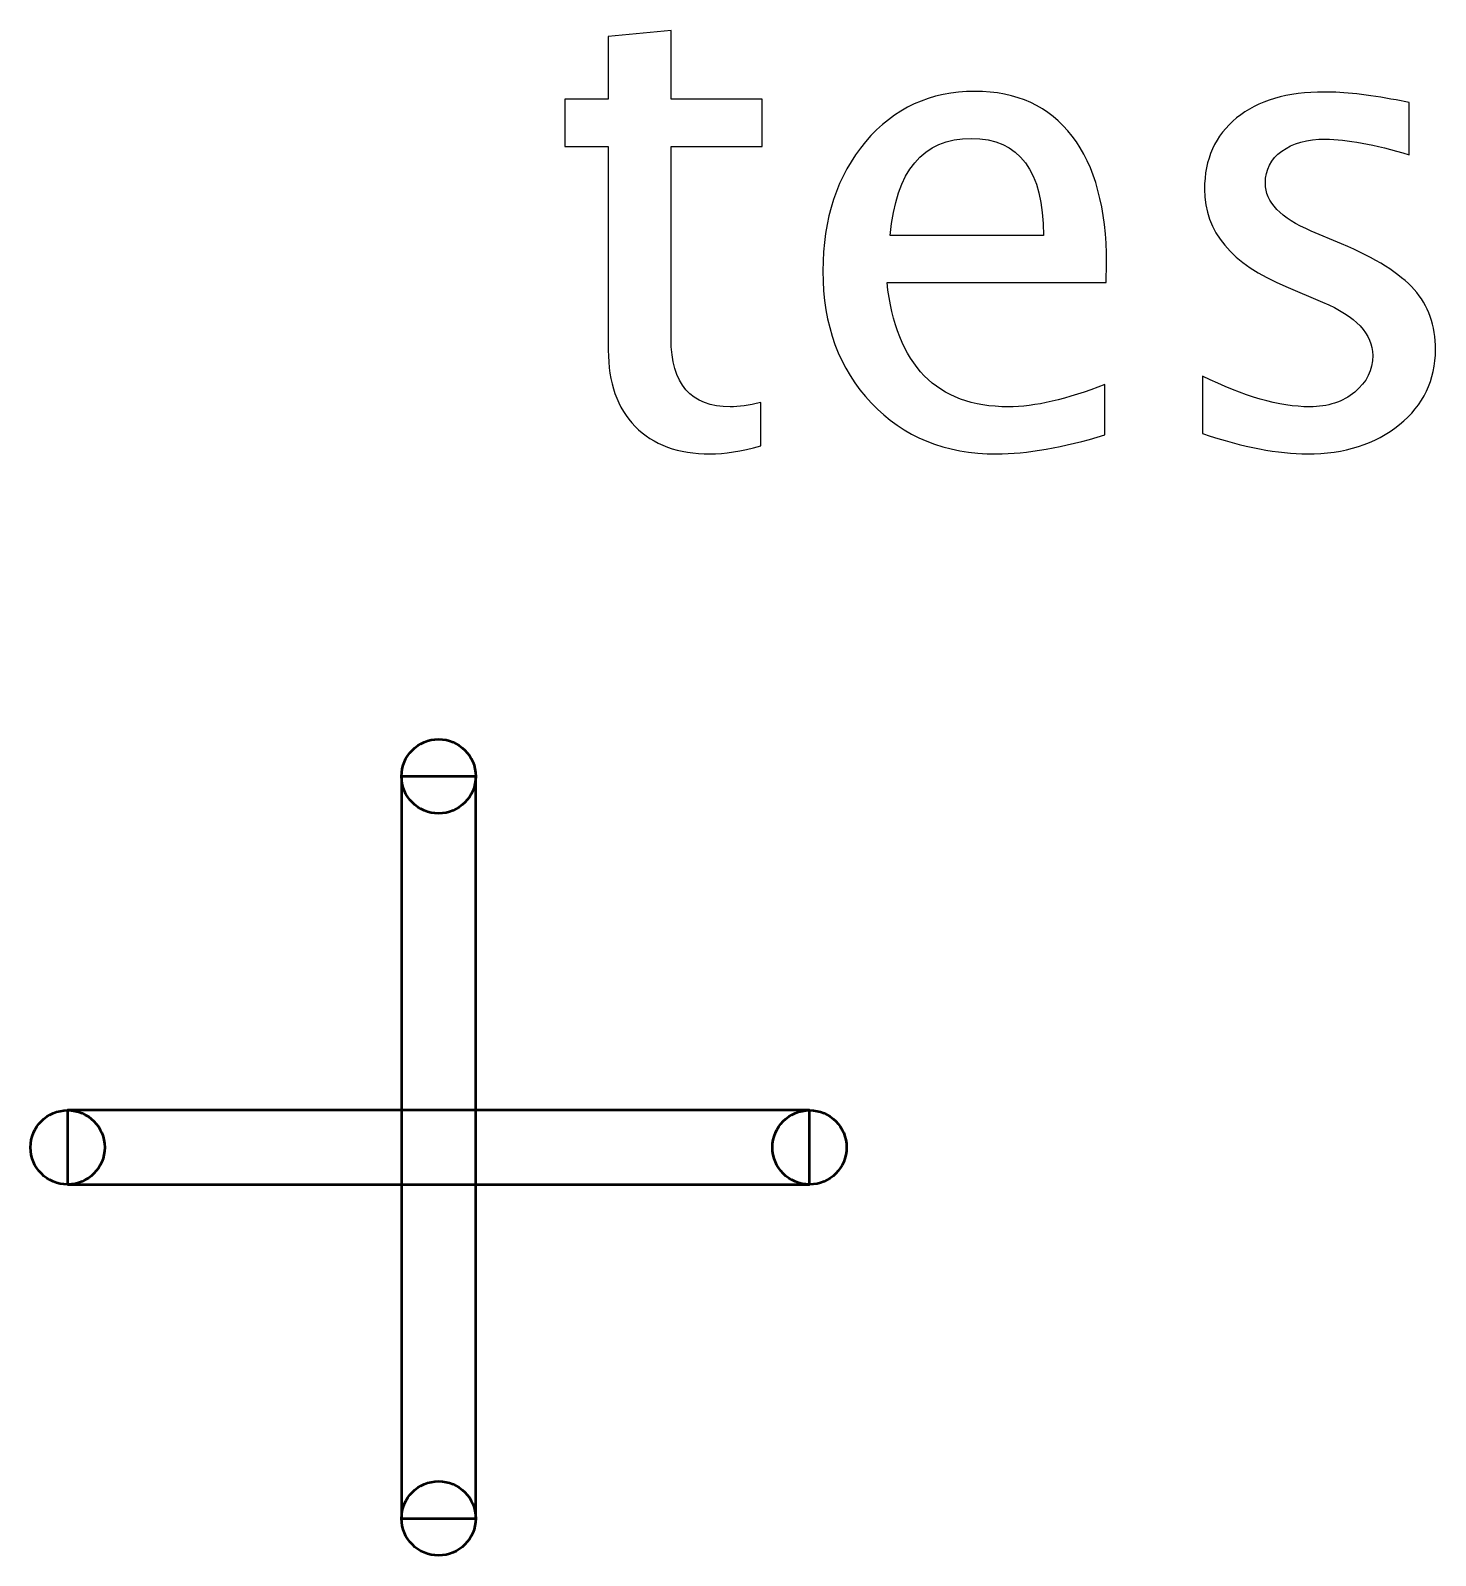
# Model space of a CAD drawing. Header units: centimetres. Extents: x -142 to 94, y -75 to 149.
# Drawn here: x -18.3 to -6.94, y 76.2 to 88.53 of the extents above; entities that cross this region are included whole.
import ezdxf

# ---------------------------------------------------------------- set-up
doc = ezdxf.new("R2010")
doc.units = ezdxf.units.CM
doc.header["$MEASUREMENT"] = 0
doc.layers.add('Layer 1', color=7, linetype='Continuous')

msp = doc.modelspace()

# ---------------------------------------------------------------- linework, layer by layer
at = {"layer": 'Layer 1', "lineweight": 53}
msp.add_lwpolyline([(-18, 79.2), (-12, 79.2), (-12, 79.8), (-18, 79.8), (-18, 79.2)], close=True, dxfattribs=at)
for centre in [(-14.99999, 82.49999), (-17.99999, 79.49999), (-11.99999, 79.49999), (-14.99999, 76.49999)]:
    msp.add_ellipse(centre, major_axis=(0, 0.30001), ratio=1, dxfattribs=at)
at = {"layer": 'Layer 1'}
for points, knots in [([(-12.39481, 85.17132), (-12.5518, 85.12811), (-12.6885, 85.10694), (-12.80404, 85.10694), (-12.80404, 85.10694), (-13.06333, 85.10694), (-13.26529, 85.18102), (-13.40993, 85.32919), (-13.40993, 85.32919), (-13.55545, 85.47736), (-13.62777, 85.68285), (-13.62777, 85.94655), (-13.62777, 85.94655), (-13.62777, 85.94655), (-13.62777, 87.59402), (-13.62777, 87.59402), (-13.62777, 87.59402), (-13.62777, 87.59402), (-13.97879, 87.59402), (-13.97879, 87.59402), (-13.97879, 87.59402), (-13.97879, 87.59402), (-13.97879, 87.97503), (-13.97879, 87.97503), (-13.97879, 87.97503), (-13.97879, 87.97503), (-13.62777, 87.97503), (-13.62777, 87.97503), (-13.62777, 87.97503), (-13.62777, 87.97503), (-13.62777, 88.48214), (-13.62777, 88.48214), (-13.62777, 88.48214), (-13.62777, 88.48214), (-13.11977, 88.53065), (-13.11977, 88.53065), (-13.11977, 88.53065), (-13.11977, 88.53065), (-13.11977, 87.97503), (-13.11977, 87.97503), (-13.11977, 87.97503), (-13.11977, 87.97503), (-12.38423, 87.97503), (-12.38423, 87.97503), (-12.38423, 87.97503), (-12.38423, 87.97503), (-12.38423, 87.59402), (-12.38423, 87.59402), (-12.38423, 87.59402), (-12.38423, 87.59402), (-13.11977, 87.59402), (-13.11977, 87.59402), (-13.11977, 87.59402), (-13.11977, 87.59402), (-13.11977, 86.03827), (-13.11977, 86.03827), (-13.11977, 86.03827), (-13.11977, 85.67138), (-12.96014, 85.48794), (-12.64176, 85.48794), (-12.64176, 85.48794), (-12.57385, 85.48794), (-12.49183, 85.49941), (-12.39481, 85.52145), (-12.39481, 85.52145), (-12.39481, 85.52145), (-12.39481, 85.17132), (-12.39481, 85.17132)], [0, 0, 0, 0, 0.05555556, 0.05555556, 0.05555556, 0.05555556, 0.11111111, 0.11111111, 0.11111111, 0.11111111, 0.16666667, 0.16666667, 0.16666667, 0.16666667, 0.22222222, 0.22222222, 0.22222222, 0.22222222, 0.27777778, 0.27777778, 0.27777778, 0.27777778, 0.33333333, 0.33333333, 0.33333333, 0.33333333, 0.38888889, 0.38888889, 0.38888889, 0.38888889, 0.44444444, 0.44444444, 0.44444444, 0.44444444, 0.5, 0.5, 0.5, 0.5, 0.55555556, 0.55555556, 0.55555556, 0.55555556, 0.61111111, 0.61111111, 0.61111111, 0.61111111, 0.66666667, 0.66666667, 0.66666667, 0.66666667, 0.72222222, 0.72222222, 0.72222222, 0.72222222, 0.77777778, 0.77777778, 0.77777778, 0.77777778, 0.83333333, 0.83333333, 0.83333333, 0.83333333, 0.88888889, 0.88888889, 0.88888889, 0.88888889, 1, 1, 1, 1]), ([(-9.6114, 85.2604), (-9.95271, 85.15809), (-10.24464, 85.10694), (-10.48805, 85.10694), (-10.48805, 85.10694), (-10.90345, 85.10694), (-11.24123, 85.24452), (-11.50141, 85.51881), (-11.50141, 85.51881), (-11.76158, 85.79309), (-11.89211, 86.14852), (-11.89211, 86.58596), (-11.89211, 86.58596), (-11.89211, 87.01018), (-11.77746, 87.35855), (-11.54727, 87.63107), (-11.54727, 87.63107), (-11.31708, 87.90271), (-11.02251, 88.03853), (-10.66356, 88.03853), (-10.66356, 88.03853), (-10.32401, 88.03853), (-10.06119, 87.9177), (-9.87598, 87.67605), (-9.87598, 87.67605), (-9.69078, 87.43439), (-9.59817, 87.0922), (-9.59817, 86.64858), (-9.59817, 86.64858), (-9.59817, 86.64858), (-9.60082, 86.49336), (-9.60082, 86.49336), (-9.60082, 86.49336), (-9.60082, 86.49336), (-11.37353, 86.49336), (-11.37353, 86.49336), (-11.37353, 86.49336), (-11.29944, 85.82308), (-10.97224, 85.48794), (-10.3928, 85.48794), (-10.3928, 85.48794), (-10.18025, 85.48794), (-9.92008, 85.54791), (-9.6114, 85.66786), (-9.6114, 85.66786), (-9.6114, 85.66786), (-9.6114, 85.2604), (-9.6114, 85.2604)], [0, 0, 0, 0, 0.07692308, 0.07692308, 0.07692308, 0.07692308, 0.15384615, 0.15384615, 0.15384615, 0.15384615, 0.23076923, 0.23076923, 0.23076923, 0.23076923, 0.30769231, 0.30769231, 0.30769231, 0.30769231, 0.38461538, 0.38461538, 0.38461538, 0.38461538, 0.46153846, 0.46153846, 0.46153846, 0.46153846, 0.53846154, 0.53846154, 0.53846154, 0.53846154, 0.61538462, 0.61538462, 0.61538462, 0.61538462, 0.69230769, 0.69230769, 0.69230769, 0.69230769, 0.76923077, 0.76923077, 0.76923077, 0.76923077, 0.84615385, 0.84615385, 0.84615385, 0.84615385, 1, 1, 1, 1]), ([(-8.82206, 85.27098), (-8.82206, 85.27098), (-8.82206, 85.73665), (-8.82206, 85.73665), (-8.82206, 85.73665), (-8.48957, 85.57084), (-8.20117, 85.48794), (-7.95511, 85.48794), (-7.95511, 85.48794), (-7.80871, 85.48794), (-7.687, 85.52763), (-7.59087, 85.607), (-7.59087, 85.607), (-7.49473, 85.6855), (-7.44623, 85.78427), (-7.44623, 85.90334), (-7.44623, 85.90334), (-7.44623, 86.07708), (-7.58116, 86.22084), (-7.85104, 86.33461), (-7.85104, 86.33461), (-7.85104, 86.33461), (-8.14826, 86.46073), (-8.14826, 86.46073), (-8.14826, 86.46073), (-8.58658, 86.64241), (-8.80619, 86.90523), (-8.80619, 87.24654), (-8.80619, 87.24654), (-8.80619, 87.49084), (-8.71976, 87.6831), (-8.54689, 87.82333), (-8.54689, 87.82333), (-8.37403, 87.96356), (-8.13679, 88.03323), (-7.83605, 88.03323), (-7.83605, 88.03323), (-7.67994, 88.03323), (-7.48591, 88.01207), (-7.25573, 87.96885), (-7.25573, 87.96885), (-7.25573, 87.96885), (-7.14989, 87.94857), (-7.14989, 87.94857), (-7.14989, 87.94857), (-7.14989, 87.94857), (-7.14989, 87.52523), (-7.14989, 87.52523), (-7.14989, 87.52523), (-7.433, 87.6099), (-7.65878, 87.65223), (-7.82723, 87.65223), (-7.82723, 87.65223), (-7.97539, 87.65223), (-8.09269, 87.6196), (-8.18177, 87.55522), (-8.18177, 87.55522), (-8.26996, 87.49084), (-8.31406, 87.40441), (-8.31406, 87.29593), (-8.31406, 87.29593), (-8.31406, 87.14335), (-8.19059, 87.01371), (-7.94276, 86.90875), (-7.94276, 86.90875), (-7.94276, 86.90875), (-7.69846, 86.80557), (-7.69846, 86.80557), (-7.69846, 86.80557), (-7.42153, 86.68915), (-7.22574, 86.56568), (-7.11109, 86.43603), (-7.11109, 86.43603), (-6.99555, 86.30639), (-6.93823, 86.14411), (-6.93823, 85.95008), (-6.93823, 85.95008), (-6.93823, 85.70402), (-7.03524, 85.50205), (-7.23015, 85.34418), (-7.23015, 85.34418), (-7.42418, 85.18632), (-7.67289, 85.10694), (-7.97539, 85.10694), (-7.97539, 85.10694), (-8.20823, 85.10694), (-8.48957, 85.16162), (-8.82206, 85.27098)], [0, 0, 0, 0, 0.04347826, 0.04347826, 0.04347826, 0.04347826, 0.08695652, 0.08695652, 0.08695652, 0.08695652, 0.13043478, 0.13043478, 0.13043478, 0.13043478, 0.17391304, 0.17391304, 0.17391304, 0.17391304, 0.2173913, 0.2173913, 0.2173913, 0.2173913, 0.26086957, 0.26086957, 0.26086957, 0.26086957, 0.30434783, 0.30434783, 0.30434783, 0.30434783, 0.34782609, 0.34782609, 0.34782609, 0.34782609, 0.39130435, 0.39130435, 0.39130435, 0.39130435, 0.43478261, 0.43478261, 0.43478261, 0.43478261, 0.47826087, 0.47826087, 0.47826087, 0.47826087, 0.52173913, 0.52173913, 0.52173913, 0.52173913, 0.56521739, 0.56521739, 0.56521739, 0.56521739, 0.60869565, 0.60869565, 0.60869565, 0.60869565, 0.65217391, 0.65217391, 0.65217391, 0.65217391, 0.69565217, 0.69565217, 0.69565217, 0.69565217, 0.73913043, 0.73913043, 0.73913043, 0.73913043, 0.7826087, 0.7826087, 0.7826087, 0.7826087, 0.82608696, 0.82608696, 0.82608696, 0.82608696, 0.86956522, 0.86956522, 0.86956522, 0.86956522, 0.91304348, 0.91304348, 0.91304348, 0.91304348, 1, 1, 1, 1]), ([(-11.34707, 86.87436), (-11.34707, 86.87436), (-10.10882, 86.87436), (-10.10882, 86.87436), (-10.10882, 86.87436), (-10.10882, 87.39647), (-10.30373, 87.65752), (-10.69266, 87.65752), (-10.69266, 87.65752), (-11.08425, 87.65752), (-11.30209, 87.39647), (-11.34707, 86.87436)], [0, 0, 0, 0, 0.25, 0.25, 0.25, 0.25, 0.5, 0.5, 0.5, 0.5, 1, 1, 1, 1])]:
    msp.add_open_spline(points, degree=3, knots=knots, dxfattribs=at)
at = {"layer": 'Layer 1', "lineweight": 53}
msp.add_open_spline([(-15.3, 76.5), (-15.3, 76.5), (-15.3, 82.5), (-15.3, 82.5), (-15.3, 82.5), (-15.3, 82.5), (-14.7, 82.5), (-14.7, 82.5), (-14.7, 82.5), (-14.7, 82.5), (-14.7, 76.5), (-14.7, 76.5), (-14.7, 76.5), (-14.7, 76.5), (-15.3, 76.5), (-15.3, 76.5)], degree=3, knots=[0, 0, 0, 0, 0.2, 0.2, 0.2, 0.2, 0.4, 0.4, 0.4, 0.4, 0.6, 0.6, 0.6, 0.6, 1, 1, 1, 1], dxfattribs=at)

doc.saveas('drawing.dxf')
